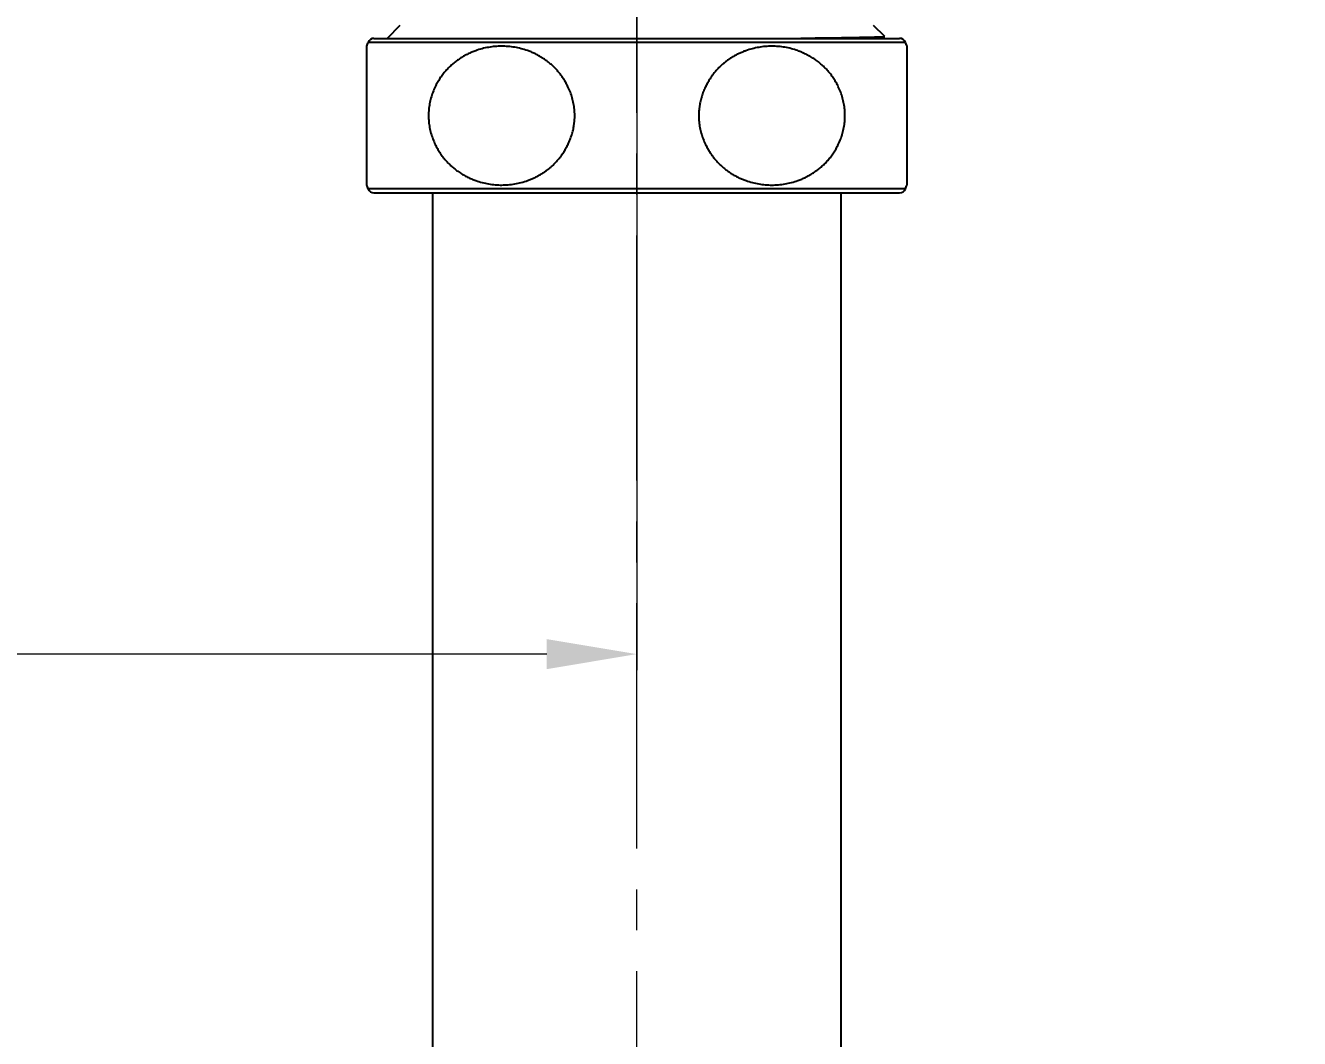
# Model space of a CAD drawing. Header units: millimetres. Extents: x 4257 to 5098, y 860 to 1455.
# Drawn here: x 4532.2 to 4631.2, y 1048.4 to 1127.1 of the extents above; entities that cross this region are included whole.
import ezdxf

# ---------------------------------------------------------------- set-up
doc = ezdxf.new("R2010")
doc.units = ezdxf.units.MM
doc.linetypes.add('CENTER2', pattern=[28.575, 19.05, -3.175, 3.175, -3.175])
doc.styles.add('Arial', font='arial.ttf')
doc.dimstyles.new('ISO-25', dxfattribs={"dimtxt": 7, "dimasz": 7, "dimexe": 1.25, "dimexo": 0.625, "dimgap": 3, "dimtad": 1, "dimtih": 1, "dimtoh": 1, "dimdec": 1, "dimlunit": 6, "dimtxsty": 'Arial', "dimcen": 0, "dimclrd": 3, "dimclre": 3, "dimclrt": 4, "dimadec": 0, "dimazin": 0, "dimtfac": 1, "dimtdec": 1, "dimtmove": 0, "dimatfit": 3, "dimfxl": 1, "dimlwd": 13, "dimlwe": 13, "dimarcsym": 0})

# ---------------------------------------------------------------- blocks, each defined once
blk = doc.blocks.new('*D24')
at = {"color": 3, "lineweight": 13, "transparency": 16777216}
for p, q in [((4708.913, 1149.061), (4726.346, 1149.061)), ((4725.096, 1142.061), (4725.096, 1044.488)), ((4725.096, 933.761), (4725.096, 1031.335)), ((4596.192, 926.761), (4726.346, 926.761))]:
    blk.add_line(p, q, dxfattribs=at)
at = {"color": 3, "transparency": 16777216}
for points in [[(4723.929, 1142.061), (4726.263, 1142.061), (4725.096, 1149.061)], [(4723.929, 933.761), (4726.263, 933.761), (4725.096, 926.761)]]:
    blk.add_solid(points, dxfattribs=at)
at = {"layer": 'Defpoints', "color": 0, "transparency": 16777216}
for p in [(4708.288, 1149.061), (4725.096, 1149.061), (4595.567, 926.761)]:
    blk.add_point(p, dxfattribs=at)
at = {"color": 4, "transparency": 16777216, "insert": (4725.096, 1037.911), "char_height": 7, "attachment_point": 5, "style": 'Arial'}
blk.add_mtext('222.3', dxfattribs=at)
blk = doc.blocks.new('*D25')
at = {"color": 3, "lineweight": 13, "transparency": 16777216}
for p, q in [((4459.692, 1142.436), (4459.692, 1076.987)), ((4579.692, 1142.436), (4579.692, 1076.987)), ((4466.692, 1078.237), (4497.018, 1078.237)), ((4572.692, 1078.237), (4521.582, 1078.237))]:
    blk.add_line(p, q, dxfattribs=at)
at = {"color": 3, "transparency": 16777216}
for points in [[(4466.692, 1079.403), (4466.692, 1077.07), (4459.692, 1078.237)], [(4572.692, 1079.403), (4572.692, 1077.07), (4579.692, 1078.237)]]:
    blk.add_solid(points, dxfattribs=at)
at = {"layer": 'Defpoints', "color": 0, "transparency": 16777216}
for p in [(4459.692, 1143.061), (4579.692, 1143.061), (4579.692, 1078.237)]:
    blk.add_point(p, dxfattribs=at)
at = {"color": 4, "transparency": 16777216, "insert": (4509.3, 1078.237), "char_height": 7, "attachment_point": 5, "style": 'Arial'}
blk.add_mtext(' 120 ', dxfattribs=at)

msp = doc.modelspace()

# ---------------------------------------------------------------- linework, layer by layer
at = {"color": 1, "linetype": 'CENTER2', "lineweight": 18}
msp.add_line((4579.692, 920.259), (4579.692, 1236.776), dxfattribs=at)
at = {"lineweight": 25}
for p, q in [((4561.292, 1127.061), (4560.292, 1126.061)), ((4598.956, 1126.197), (4598.092, 1127.061)), ((4600.573, 1125.75), (4558.81, 1125.75)), ((4559.273, 1126.061), (4600.11, 1126.061)), ((4579.692, 1114.372), (4558.81, 1114.372)), ((4559.273, 1114.061), (4579.692, 1114.061)), ((4563.817, 1114.059), (4563.817, 926.761)), ((4600.573, 1114.372), (4579.692, 1114.372)), ((4579.692, 1114.061), (4600.11, 1114.061)), ((4595.567, 926.761), (4595.567, 1114.059))]:
    msp.add_line(p, q, dxfattribs=at)
for centre, radius, start, end in [((4572.717, 1120.061), 15.025, 157.74945, 158.97551), ((4559.273, 1125.561), 0.5, 90, 157.74945), ((4600.11, 1125.561), 0.5, 22.25055, 90), ((4586.667, 1120.061), 15.025, 21.02481, 22.25055), ((4572.717, 1120.061), 15.025, 201.01902, 202.25055), ((4559.273, 1114.561), 0.5, 202.25055, 270), ((4600.11, 1114.561), 0.5, 270, 337.74945), ((4586.667, 1120.061), 15.025, 337.74945, 338.98132)]:
    msp.add_arc(centre, radius, start, end, dxfattribs=at)
for points, knots in [([(4598.959, 1126.189), (4598.94, 1126.179), (4598.691, 1126.159), (4598.018, 1126.138), (4597.096, 1126.117), (4595.953, 1126.096), (4594.414, 1126.075), (4593.201, 1126.06), (4592.829, 1126.056), (4592.443, 1126.051)], [0, 0, 0, 0, 0.212582, 0.443023, 0.443023, 0.673465, 0.903906, 0.903906, 1, 1, 1, 1]), ([(4558.692, 1125.451), (4558.692, 1125.451), (4558.692, 1125.437), (4558.692, 1125.374), (4558.693, 1125.267), (4558.693, 1125.138), (4558.693, 1125.006), (4558.693, 1124.885), (4558.693, 1124.751), (4558.692, 1124.603), (4558.692, 1124.441), (4558.692, 1124.265), (4558.692, 1124.11), (4558.692, 1123.984), (4558.691, 1123.891), (4558.691, 1123.796), (4558.691, 1123.699), (4558.691, 1123.598), (4558.69, 1123.495), (4558.69, 1123.39), (4558.69, 1123.281), (4558.689, 1123.17), (4558.689, 1123.057), (4558.688, 1122.941), (4558.688, 1122.822), (4558.688, 1122.7), (4558.687, 1122.576), (4558.687, 1122.449), (4558.687, 1122.223), (4558.688, 1121.892), (4558.689, 1121.45), (4558.691, 1121.002), (4558.691, 1120.548), (4558.692, 1120.09), (4558.691, 1119.631), (4558.69, 1119.176), (4558.689, 1118.725), (4558.687, 1118.28), (4558.687, 1117.873), (4558.687, 1117.505), (4558.688, 1117.181), (4558.69, 1116.875), (4558.691, 1116.589), (4558.691, 1116.321), (4558.692, 1116.124), (4558.692, 1115.985), (4558.692, 1115.897), (4558.692, 1115.812), (4558.692, 1115.729), (4558.692, 1115.65), (4558.692, 1115.574), (4558.692, 1115.501), (4558.692, 1115.431), (4558.692, 1115.364), (4558.692, 1115.299), (4558.692, 1115.238), (4558.692, 1115.18), (4558.692, 1115.124), (4558.692, 1115.072), (4558.691, 1114.979), (4558.692, 1114.863), (4558.692, 1114.753), (4558.692, 1114.687), (4558.692, 1114.672), (4558.692, 1114.671), (4558.692, 1114.671)], [0, 0, 0, 0, 0.031697, 0.062927, 0.093908, 0.124859, 0.142923, 0.160797, 0.178524, 0.196147, 0.21371, 0.231257, 0.248832, 0.256745, 0.264623, 0.272474, 0.280301, 0.28811, 0.295905, 0.303692, 0.311476, 0.319262, 0.327056, 0.334861, 0.342685, 0.350531, 0.358405, 0.366311, 0.374257, 0.400097, 0.425216, 0.449829, 0.474172, 0.498491, 0.52284, 0.547215, 0.571865, 0.597026, 0.622919, 0.644114, 0.665081, 0.68592, 0.706731, 0.727612, 0.748661, 0.756883, 0.7651, 0.773318, 0.781541, 0.789773, 0.79802, 0.806286, 0.814576, 0.822893, 0.831243, 0.839631, 0.84806, 0.856536, 0.865061, 0.873642, 0.904843, 0.935952, 0.967188, 0.998772, 1, 1, 1, 1]), ([(4563.513, 1120.061), (4563.513, 1120.215), (4563.527, 1120.523), (4563.589, 1120.981), (4563.694, 1121.432), (4563.839, 1121.875), (4564.012, 1122.279), (4564.202, 1122.641), (4564.398, 1122.961), (4564.613, 1123.263), (4564.846, 1123.547), (4565.098, 1123.814), (4565.318, 1124.015), (4565.494, 1124.163), (4565.622, 1124.264), (4565.752, 1124.361), (4565.885, 1124.453), (4566.02, 1124.542), (4566.157, 1124.627), (4566.296, 1124.707), (4566.437, 1124.784), (4566.581, 1124.856), (4566.726, 1124.925), (4566.874, 1124.989), (4567.025, 1125.05), (4567.287, 1125.147), (4567.666, 1125.264), (4568.165, 1125.372), (4568.674, 1125.437), (4569.189, 1125.458), (4569.704, 1125.437), (4570.213, 1125.374), (4570.711, 1125.268), (4571.131, 1125.139), (4571.477, 1125.007), (4571.75, 1124.885), (4572.015, 1124.75), (4572.274, 1124.602), (4572.524, 1124.439), (4572.768, 1124.261), (4572.962, 1124.103), (4573.112, 1123.972), (4573.219, 1123.872), (4573.323, 1123.77), (4573.424, 1123.664), (4573.523, 1123.556), (4573.618, 1123.444), (4573.711, 1123.33), (4573.801, 1123.213), (4573.887, 1123.092), (4573.971, 1122.969), (4574.052, 1122.843), (4574.13, 1122.714), (4574.204, 1122.582), (4574.276, 1122.446), (4574.391, 1122.215), (4574.536, 1121.882), (4574.684, 1121.44), (4574.79, 1120.992), (4574.855, 1120.538), (4574.876, 1120.105), (4574.862, 1119.698), (4574.819, 1119.318), (4574.747, 1118.941), (4574.645, 1118.568), (4574.514, 1118.199), (4574.365, 1117.857), (4574.206, 1117.544), (4574.041, 1117.262), (4573.864, 1116.995), (4573.672, 1116.741), (4573.468, 1116.502), (4573.25, 1116.277), (4573.062, 1116.104), (4572.91, 1115.977), (4572.8, 1115.889), (4572.688, 1115.804), (4572.575, 1115.722), (4572.459, 1115.643), (4572.342, 1115.567), (4572.223, 1115.494), (4572.102, 1115.424), (4571.98, 1115.358), (4571.855, 1115.294), (4571.729, 1115.233), (4571.601, 1115.175), (4571.472, 1115.119), (4571.34, 1115.067), (4571.09, 1114.975), (4570.718, 1114.859), (4570.218, 1114.751), (4569.709, 1114.686), (4569.196, 1114.664), (4568.683, 1114.685), (4568.175, 1114.749), (4567.675, 1114.857), (4567.236, 1114.992), (4566.858, 1115.138), (4566.54, 1115.284), (4566.232, 1115.449), (4565.935, 1115.632), (4565.65, 1115.834), (4565.423, 1116.016), (4565.251, 1116.169), (4565.128, 1116.284), (4565.009, 1116.404), (4564.894, 1116.527), (4564.783, 1116.655), (4564.675, 1116.786), (4564.572, 1116.921), (4564.472, 1117.06), (4564.376, 1117.203), (4564.284, 1117.35), (4564.197, 1117.5), (4564.113, 1117.655), (4563.99, 1117.901), (4563.842, 1118.243), (4563.695, 1118.688), (4563.59, 1119.14), (4563.527, 1119.599), (4563.513, 1119.907), (4563.513, 1120.061)], [0, 0, 0, 0, 0.012295, 0.024551, 0.036892, 0.049438, 0.062299, 0.072762, 0.08315, 0.09351, 0.103893, 0.114346, 0.124917, 0.129675, 0.134427, 0.139176, 0.143927, 0.148682, 0.153444, 0.158219, 0.163008, 0.167815, 0.172645, 0.1775, 0.182384, 0.187299, 0.202863, 0.218422, 0.234087, 0.249969, 0.265846, 0.281476, 0.296967, 0.312429, 0.321489, 0.330457, 0.339355, 0.348205, 0.357029, 0.36585, 0.374689, 0.378931, 0.383153, 0.387356, 0.391545, 0.395722, 0.399891, 0.404054, 0.408214, 0.412376, 0.416541, 0.420713, 0.424896, 0.429092, 0.433305, 0.437538, 0.450405, 0.462927, 0.475213, 0.487379, 0.499548, 0.509696, 0.519841, 0.530057, 0.540413, 0.550976, 0.561809, 0.570914, 0.579929, 0.588884, 0.597811, 0.606741, 0.615705, 0.624734, 0.628847, 0.632958, 0.637068, 0.641181, 0.645299, 0.649423, 0.653557, 0.657702, 0.661861, 0.666037, 0.670231, 0.674445, 0.678682, 0.682945, 0.687234, 0.70285, 0.718422, 0.734059, 0.749873, 0.765677, 0.7813, 0.79685, 0.812439, 0.823087, 0.833586, 0.84397, 0.854274, 0.864535, 0.874788, 0.879672, 0.884529, 0.889363, 0.894179, 0.898982, 0.903775, 0.908565, 0.913355, 0.918151, 0.922958, 0.92778, 0.932622, 0.937489, 0.950442, 0.963054, 0.975437, 0.987711, 1, 1, 1, 1]), ([(4595.87, 1120.061), (4595.87, 1119.907), (4595.857, 1119.599), (4595.794, 1119.141), (4595.69, 1118.69), (4595.544, 1118.247), (4595.371, 1117.844), (4595.182, 1117.481), (4594.985, 1117.161), (4594.77, 1116.859), (4594.537, 1116.575), (4594.285, 1116.309), (4594.066, 1116.107), (4593.889, 1115.959), (4593.761, 1115.858), (4593.631, 1115.762), (4593.498, 1115.669), (4593.363, 1115.58), (4593.227, 1115.496), (4593.087, 1115.415), (4592.946, 1115.339), (4592.802, 1115.266), (4592.657, 1115.197), (4592.509, 1115.133), (4592.358, 1115.072), (4592.096, 1114.975), (4591.718, 1114.858), (4591.218, 1114.75), (4590.709, 1114.685), (4590.194, 1114.664), (4589.679, 1114.685), (4589.17, 1114.748), (4588.672, 1114.855), (4588.252, 1114.984), (4587.906, 1115.116), (4587.633, 1115.237), (4587.368, 1115.372), (4587.11, 1115.521), (4586.859, 1115.684), (4586.616, 1115.861), (4586.421, 1116.019), (4586.271, 1116.15), (4586.164, 1116.25), (4586.06, 1116.353), (4585.959, 1116.458), (4585.86, 1116.567), (4585.765, 1116.678), (4585.672, 1116.792), (4585.582, 1116.91), (4585.496, 1117.03), (4585.412, 1117.153), (4585.331, 1117.279), (4585.254, 1117.408), (4585.179, 1117.541), (4585.107, 1117.676), (4584.992, 1117.908), (4584.848, 1118.24), (4584.7, 1118.682), (4584.593, 1119.13), (4584.528, 1119.584), (4584.507, 1120.017), (4584.521, 1120.424), (4584.564, 1120.804), (4584.637, 1121.181), (4584.738, 1121.554), (4584.869, 1121.923), (4585.018, 1122.265), (4585.177, 1122.579), (4585.342, 1122.86), (4585.519, 1123.128), (4585.711, 1123.381), (4585.915, 1123.62), (4586.133, 1123.845), (4586.321, 1124.018), (4586.473, 1124.145), (4586.583, 1124.233), (4586.695, 1124.318), (4586.808, 1124.4), (4586.924, 1124.479), (4587.041, 1124.555), (4587.16, 1124.628), (4587.281, 1124.698), (4587.403, 1124.765), (4587.528, 1124.829), (4587.654, 1124.89), (4587.782, 1124.948), (4587.911, 1125.003), (4588.043, 1125.055), (4588.293, 1125.147), (4588.665, 1125.263), (4589.165, 1125.371), (4589.674, 1125.437), (4590.187, 1125.458), (4590.7, 1125.437), (4591.208, 1125.373), (4591.708, 1125.266), (4592.147, 1125.131), (4592.525, 1124.984), (4592.843, 1124.838), (4593.151, 1124.673), (4593.448, 1124.49), (4593.733, 1124.288), (4593.96, 1124.106), (4594.132, 1123.954), (4594.255, 1123.838), (4594.374, 1123.718), (4594.489, 1123.595), (4594.6, 1123.468), (4594.708, 1123.337), (4594.812, 1123.201), (4594.911, 1123.062), (4595.007, 1122.92), (4595.099, 1122.773), (4595.186, 1122.622), (4595.27, 1122.467), (4595.393, 1122.221), (4595.541, 1121.879), (4595.688, 1121.434), (4595.793, 1120.982), (4595.857, 1120.524), (4595.87, 1120.215), (4595.87, 1120.061)], [0, 0, 0, 0, 0.012295, 0.024551, 0.036892, 0.049438, 0.062299, 0.072762, 0.08315, 0.09351, 0.103893, 0.114346, 0.124917, 0.129675, 0.134427, 0.139176, 0.143927, 0.148682, 0.153444, 0.158219, 0.163008, 0.167815, 0.172645, 0.1775, 0.182384, 0.187299, 0.202863, 0.218422, 0.234087, 0.249969, 0.265846, 0.281476, 0.296967, 0.312429, 0.321489, 0.330457, 0.339355, 0.348205, 0.357029, 0.36585, 0.374689, 0.378931, 0.383153, 0.387356, 0.391545, 0.395722, 0.399891, 0.404054, 0.408214, 0.412376, 0.416541, 0.420713, 0.424896, 0.429092, 0.433305, 0.437538, 0.450405, 0.462927, 0.475213, 0.487379, 0.499548, 0.509696, 0.519841, 0.530057, 0.540413, 0.550976, 0.561809, 0.570914, 0.579929, 0.588884, 0.597811, 0.606741, 0.615705, 0.624734, 0.628847, 0.632958, 0.637068, 0.641181, 0.645299, 0.649423, 0.653557, 0.657702, 0.661861, 0.666037, 0.670231, 0.674445, 0.678682, 0.682945, 0.687234, 0.70285, 0.718422, 0.734059, 0.749873, 0.765677, 0.7813, 0.79685, 0.812439, 0.823087, 0.833586, 0.84397, 0.854274, 0.864535, 0.874788, 0.879672, 0.884529, 0.889363, 0.894179, 0.898982, 0.903775, 0.908565, 0.913355, 0.918151, 0.922958, 0.92778, 0.932622, 0.937489, 0.950442, 0.963054, 0.975437, 0.987711, 1, 1, 1, 1]), ([(4600.692, 1114.671), (4600.692, 1114.671), (4600.691, 1114.685), (4600.691, 1114.746), (4600.691, 1114.853), (4600.692, 1114.986), (4600.691, 1115.131), (4600.691, 1115.276), (4600.691, 1115.44), (4600.691, 1115.622), (4600.691, 1115.822), (4600.692, 1116.004), (4600.692, 1116.155), (4600.692, 1116.27), (4600.692, 1116.389), (4600.692, 1116.512), (4600.693, 1116.639), (4600.693, 1116.769), (4600.693, 1116.904), (4600.694, 1117.042), (4600.694, 1117.185), (4600.695, 1117.331), (4600.695, 1117.481), (4600.695, 1117.635), (4600.695, 1117.88), (4600.695, 1118.221), (4600.693, 1118.664), (4600.692, 1119.115), (4600.692, 1119.572), (4600.692, 1120.034), (4600.692, 1120.496), (4600.692, 1120.954), (4600.693, 1121.406), (4600.694, 1121.851), (4600.695, 1122.257), (4600.695, 1122.623), (4600.694, 1122.946), (4600.693, 1123.251), (4600.692, 1123.537), (4600.692, 1123.805), (4600.692, 1124.006), (4600.692, 1124.149), (4600.691, 1124.244), (4600.691, 1124.335), (4600.691, 1124.423), (4600.691, 1124.507), (4600.691, 1124.588), (4600.691, 1124.665), (4600.691, 1124.738), (4600.691, 1124.808), (4600.691, 1124.875), (4600.691, 1124.938), (4600.691, 1124.997), (4600.691, 1125.054), (4600.691, 1125.148), (4600.691, 1125.264), (4600.691, 1125.372), (4600.691, 1125.437), (4600.692, 1125.451), (4600.692, 1125.451)], [0, 0, 0, 0, 0.030326, 0.061525, 0.092588, 0.123735, 0.145024, 0.166014, 0.186774, 0.207374, 0.227886, 0.248379, 0.258141, 0.267847, 0.277509, 0.287133, 0.296731, 0.306311, 0.315882, 0.325455, 0.335039, 0.344644, 0.354278, 0.363953, 0.373677, 0.399543, 0.424728, 0.449453, 0.473956, 0.498487, 0.523073, 0.547601, 0.572318, 0.597464, 0.623262, 0.644333, 0.665235, 0.686069, 0.706934, 0.727929, 0.749149, 0.758026, 0.766892, 0.775752, 0.784612, 0.793478, 0.802355, 0.81125, 0.820167, 0.829112, 0.838092, 0.847111, 0.856176, 0.865292, 0.874464, 0.905635, 0.9368, 0.968182, 1, 1, 1, 1])]:
    msp.add_open_spline(points, degree=3, knots=knots, dxfattribs=at)
msp.add_open_spline([(4598.664, 1126.036), (4598.949, 1126.184)], degree=1, dxfattribs=at)

# ---------------------------------------------------------------- dimensions: what is measured, and where the dimension line sits
dim = msp.add_linear_dim(base=(4725.096, 1149.061), p1=(4595.567, 926.761), p2=(4708.288, 1149.061), angle=90, dimstyle='ISO-25')
dim.commit()
dim.dimension.update_dxf_attribs({"geometry": '*D24', "text_midpoint": (4725.096, 1037.911)})
dim = msp.add_linear_dim(base=(4579.692, 1078.237), p1=(4459.692, 1143.061), p2=(4579.692, 1143.061), text=' 120 ', dimstyle='ISO-25', override={"dimtad": 0})
dim.commit()
dim.dimension.update_dxf_attribs({"geometry": '*D25', "text_midpoint": (4509.3, 1078.237), "dimtype": 160})

doc.saveas('drawing.dxf')
